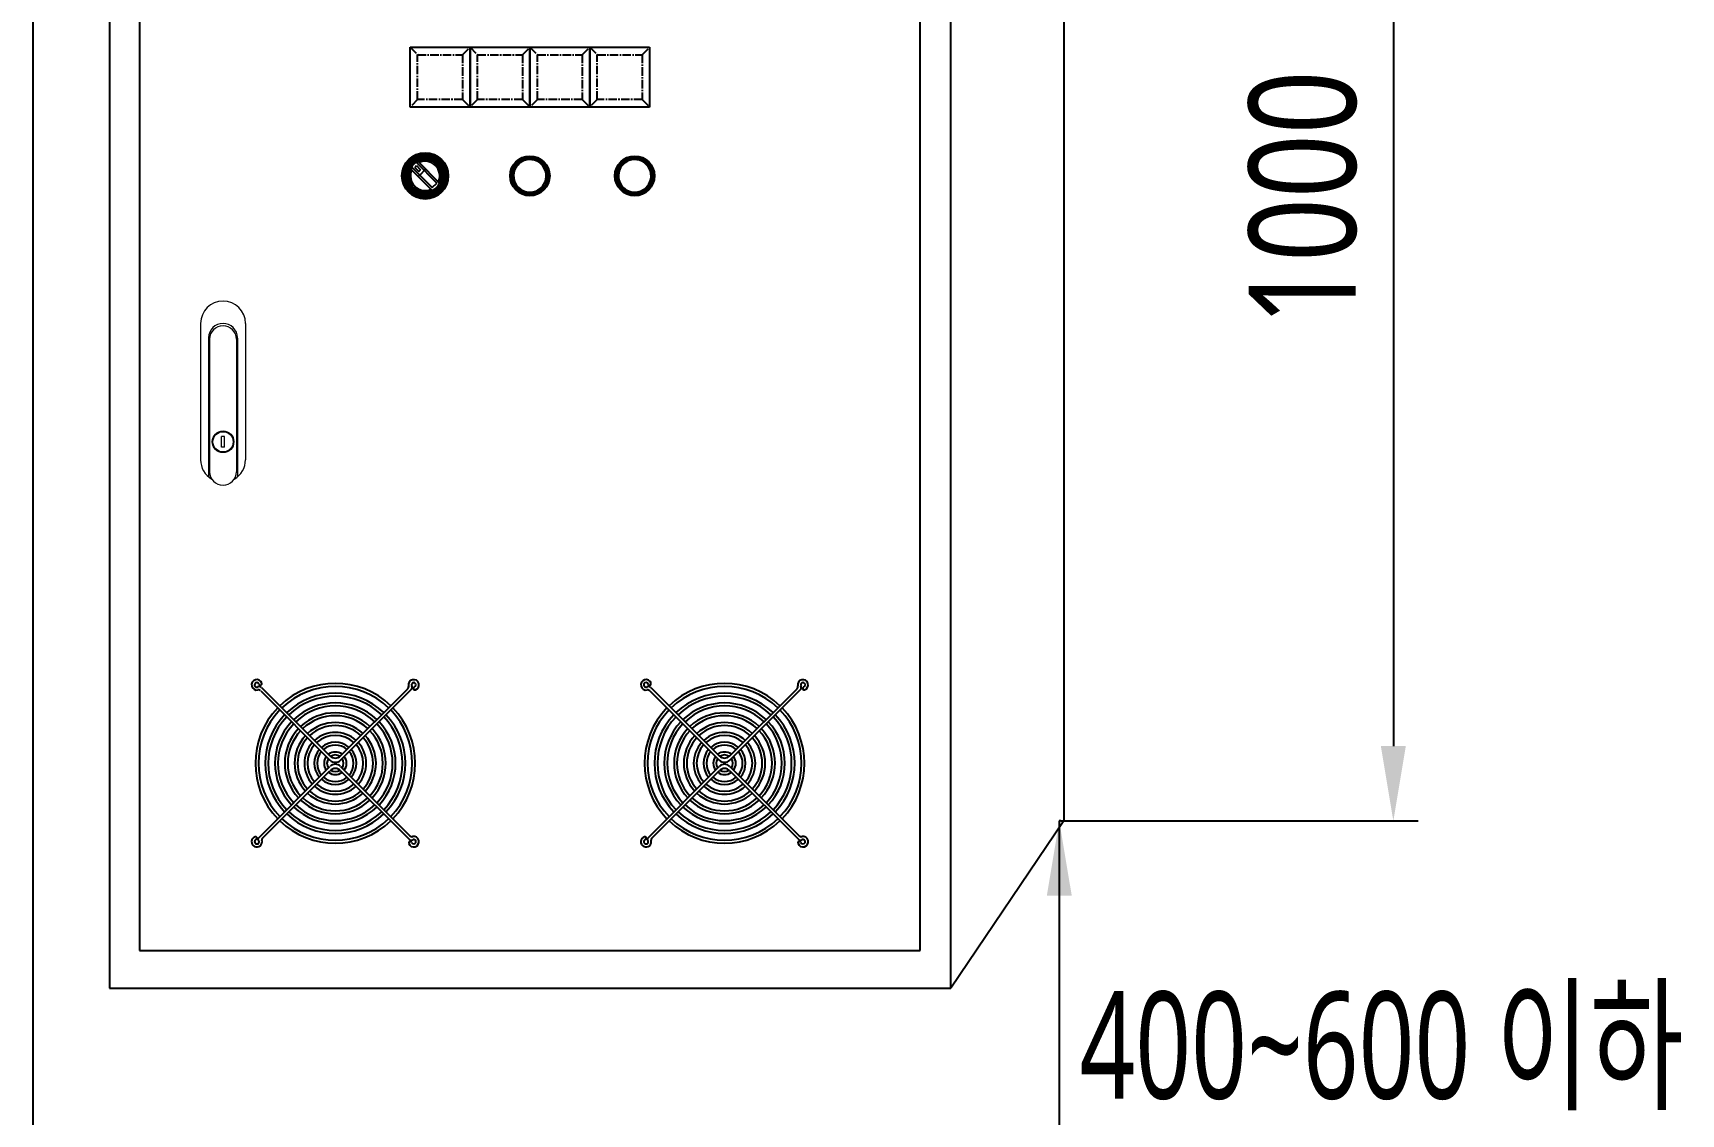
# Model space of a CAD drawing. Header units: millimetres. Extents: x 8533 to 164433, y 5768 to 115327.
# Drawn here: x 30706 to 38045, y 100714 to 105529 of the extents above; entities that cross this region are included whole.
import ezdxf

# ---------------------------------------------------------------- set-up
doc = ezdxf.new("R2010")
doc.units = ezdxf.units.MM
doc.header["$LTSCALE"] = 250
doc.linetypes.add('CENTER2', pattern=[1.125, 0.75, -0.125, 0.125, -0.125])
doc.layers.add('02_G-ENP_내부선', color=4, linetype='Continuous')
doc.layers.add('06_G-ENP_심볼', color=3, linetype='Continuous')
doc.styles.add('G-ENP', font='')
doc.styles.get('G-ENP').set_extended_font_data('Malgun Gothic')

msp = doc.modelspace()

# ---------------------------------------------------------------- linework, layer by layer
at = {"color": 7, "linetype": 'ByBlock', "ltscale": 0.2}
for p, q in [((32385.4, 105465.4, -0.3), (32652.1, 105465.4, -0.3)), ((32385.4, 105198.8, -0.3), (32385.4, 105465.4, -0.3)), ((32652.1, 105465.4, -0.3), (32652.1, 105198.8, -0.3)), ((32652.1, 105465.4, -0.3), (32918.7, 105465.4, -0.3)), ((32652.1, 105198.8, -0.3), (32652.1, 105465.4, -0.3)), ((32918.7, 105465.4, -0.3), (32918.7, 105198.8, -0.3)), ((32918.7, 105465.4, -0.3), (33185.4, 105465.4, -0.3)), ((32918.7, 105198.8, -0.3), (32918.7, 105465.4, -0.3)), ((33185.4, 105465.4, -0.3), (33185.4, 105198.8, -0.3)), ((33185.4, 105465.4, -0.3), (33452.1, 105465.4, -0.3)), ((33185.4, 105198.8, -0.3), (33185.4, 105465.4, -0.3)), ((33452.1, 105465.4, -0.3), (33452.1, 105198.8, -0.3)), ((32652.1, 105198.8, -0.3), (32385.4, 105198.8, -0.3)), ((32918.7, 105198.8, -0.3), (32652.1, 105198.8, -0.3)), ((33185.4, 105198.8, -0.3), (32918.7, 105198.8, -0.3)), ((33452.1, 105198.8, -0.3), (33185.4, 105198.8, -0.3))]:
    msp.add_line(p, q, dxfattribs=at)
at = {"color": 7, "linetype": 'CENTER2', "ltscale": 0.2}
for p, q in [((32385.4, 105465.4, -0.3), (32418.7, 105432.1, -0.3)), ((32418.7, 105432.1, -0.3), (32618.7, 105432.1, -0.3)), ((32418.7, 105232.1, -0.3), (32418.7, 105432.1, -0.3)), ((32618.7, 105432.1, -0.3), (32652.1, 105465.4, -0.3)), ((32618.7, 105432.1, -0.3), (32618.7, 105232.1, -0.3)), ((32652.1, 105465.4, -0.3), (32685.4, 105432.1, -0.3)), ((32685.4, 105432.1, -0.3), (32885.4, 105432.1, -0.3)), ((32685.4, 105232.1, -0.3), (32685.4, 105432.1, -0.3)), ((32885.4, 105432.1, -0.3), (32918.7, 105465.4, -0.3)), ((32885.4, 105432.1, -0.3), (32885.4, 105232.1, -0.3)), ((32918.7, 105465.4, -0.3), (32952.1, 105432.1, -0.3)), ((32952.1, 105432.1, -0.3), (33152.1, 105432.1, -0.3)), ((32952.1, 105232.1, -0.3), (32952.1, 105432.1, -0.3)), ((33152.1, 105432.1, -0.3), (33185.4, 105465.4, -0.3)), ((33152.1, 105432.1, -0.3), (33152.1, 105232.1, -0.3)), ((33185.4, 105465.4, -0.3), (33218.8, 105432.1, -0.3)), ((33218.8, 105432.1, -0.3), (33418.8, 105432.1, -0.3)), ((33218.8, 105232.1, -0.3), (33218.8, 105432.1, -0.3)), ((33418.8, 105432.1, -0.3), (33452.1, 105465.4, -0.3)), ((33418.8, 105432.1, -0.3), (33418.8, 105232.1, -0.3)), ((32418.7, 105232.1, -0.3), (32385.4, 105198.8, -0.3)), ((32618.7, 105232.1, -0.3), (32418.7, 105232.1, -0.3)), ((32618.7, 105232.1, -0.3), (32652.1, 105198.8, -0.3)), ((32685.4, 105232.1, -0.3), (32652.1, 105198.8, -0.3)), ((32885.4, 105232.1, -0.3), (32685.4, 105232.1, -0.3)), ((32885.4, 105232.1, -0.3), (32918.7, 105198.8, -0.3)), ((32952.1, 105232.1, -0.3), (32918.7, 105198.8, -0.3)), ((33152.1, 105232.1, -0.3), (32952.1, 105232.1, -0.3)), ((33152.1, 105232.1, -0.3), (33185.4, 105198.8, -0.3)), ((33218.8, 105232.1, -0.3), (33185.4, 105198.8, -0.3)), ((33418.8, 105232.1, -0.3), (33218.8, 105232.1, -0.3)), ((33418.8, 105232.1, -0.3), (33452.1, 105198.8, -0.3))]:
    msp.add_line(p, q, dxfattribs=at)
for p, q in [((32918.7, 105448.8, -0.3), (32918.7, 105332.1, -0.3)), ((32390.4, 104920.7, -0.3), (32480.7, 104830.4, -0.3)), ((32391.5, 104932.3, -0.3), (32483.9, 104840, -0.3)), ((32406.3, 104930.3, -0.3), (32413.9, 104937.8, -0.3)), ((32406.3, 104930.3, -0.3), (32424.7, 104911.9, -0.3)), ((32411.8, 104952.6, -0.3), (32504.1, 104860.2, -0.3)), ((32413.9, 104937.8, -0.3), (32432.2, 104919.4, -0.3)), ((32421.4, 104889.7, -0.3), (32427.8, 104896.1, -0.3)), ((32423.4, 104953.7, -0.3), (32513.7, 104863.4, -0.3)), ((32424.7, 104911.9, -0.3), (32432.2, 104919.4, -0.3)), ((32454.4, 104922.7, -0.3), (32427.8, 104896.1, -0.3)), ((32483.9, 104840, -0.3), (32504.1, 104860.2, -0.3)), ((31723.2, 102614.3, -0.3), (32028.4, 102309, -0.3)), ((33456.7, 102614.3, -0.3), (33761.9, 102309, -0.3)), ((31719.7, 102598.9, -0.3), (32028.4, 102290.2, -0.3)), ((32075.6, 102309, -0.3), (32374.9, 102608.4, -0.3)), ((32075.6, 102290.2, -0.3), (32390.3, 102604.9, -0.3)), ((33453.1, 102598.9, -0.3), (33761.9, 102290.2, -0.3)), ((33809.1, 102309, -0.3), (34108.4, 102608.4, -0.3)), ((33809.1, 102290.2, -0.3), (34123.8, 102604.9, -0.3)), ((31709.7, 101943.2, -0.3), (32028.4, 102261.9, -0.3)), ((32075.6, 102261.9, -0.3), (32384.4, 101953.1, -0.3)), ((33443.2, 101943.2, -0.3), (33761.9, 102261.9, -0.3)), ((33809.1, 102261.9, -0.3), (34117.8, 101953.1, -0.3)), ((31726.4, 101941, -0.3), (32028.4, 102243, -0.3)), ((32075.6, 102243, -0.3), (32380.8, 101937.8, -0.3)), ((33459.8, 101941, -0.3), (33761.9, 102243, -0.3)), ((33809.1, 102243, -0.3), (34114.3, 101937.8, -0.3))]:
    msp.add_line(p, q)
at = {"linetype": 'Continuous', "lineweight": 0, "ltscale": 10}
for p, q in [((31452, 104234.7, -0.3), (31452, 103628, -0.3)), ((31652, 104234.7, -0.3), (31652, 103628, -0.3)), ((31487, 104169.7, -0.3), (31487, 103552, -0.3)), ((31492, 104164.7, -0.3), (31492, 103574.6, -0.3)), ((31612, 104164.7, -0.3), (31612, 103574.6, -0.3)), ((31617, 104169.7, -0.3), (31617, 103552, -0.3))]:
    msp.add_line(p, q, dxfattribs=at)
at = {"lineweight": 0}
for p, q in [((31545.3, 103684.6, -0.3), (31545.3, 103731.3, -0.3)), ((31558.6, 103731.3, -0.3), (31545.3, 103731.3, -0.3)), ((31558.6, 103684.6, -0.3), (31558.6, 103731.3, -0.3)), ((31558.6, 103684.6, -0.3), (31545.3, 103684.6, -0.3))]:
    msp.add_line(p, q, dxfattribs=at)
at = {"color": 7, "linetype": 'Continuous', "lineweight": 25, "elevation": -0.3}
for points in [[(35296.5, 107651.1), (35296.5, 102019.4)], [(31047.1, 106906.4), (31047.1, 101274.7)], [(34792.8, 101274.7), (34792.8, 106906.4)], [(31180.1, 106739.1), (31180.1, 101442.6)], [(34657.4, 101442.6), (34657.4, 106739.1)], [(35296.5, 102019.4), (34792.8, 101274.7)], [(31180.1, 101442.6), (34657.4, 101442.6)], [(31047.1, 101274.7), (34792.8, 101274.7)]]:
    msp.add_lwpolyline(points, dxfattribs=at)
for centre, radius in [((32452, 104892.1, -0.3), 103.3), ((32452, 104892.1, -0.3), 95), ((32452, 104892.1, -0.3), 88.3), ((32452, 104892.1, -0.3), 78.7), ((32918.7, 104892.1, -0.3), 88.3), ((32918.7, 104892.1, -0.3), 78.7), ((33385.5, 104892.1, -0.3), 88.3), ((33385.5, 104892.1, -0.3), 78.7)]:
    msp.add_circle(centre, radius)
at = {"color": 7, "linetype": 'Continuous', "lineweight": 25}
for centre in [(32452, 104892.1, -0.3), (32918.7, 104892.1, -0.3), (33385.5, 104892.1, -0.3)]:
    msp.add_circle(centre, 83.3, dxfattribs=at)
at = {"lineweight": 0}
for radius in [48.3, 45]:
    msp.add_circle((31552, 103708, -0.3), radius, dxfattribs=at)
for centre, radius, start, end in [((32452, 104892.1, -0.3), 100, 129.61697, 140.38303), ((32387.2, 104989.1, -0.3), 20, 273.01316, 334.48684), ((32452, 104892.1, -0.3), 100, 107.11697, 117.88303), ((32452, 104892.1, -0.3), 72.7, 329.62699, 120.37301), ((32429.3, 105006.5, -0.3), 20, 250.51316, 311.98684), ((32452, 104892.1, -0.3), 100, 84.61697, 95.38303), ((32474.8, 105006.5, -0.3), 20, 228.01316, 289.48684), ((32452, 104892.1, -0.3), 100, 62.11697, 72.88303), ((32516.9, 104989.1, -0.3), 20, 205.51316, 266.98684), ((32452, 104892.1, -0.3), 100, 39.61697, 50.38303), ((32918.7, 104892.1, -0.3), 72.7, 329.62699, 120.37301), ((33385.5, 104892.1, -0.3), 72.7, 329.62699, 120.37301), ((32452, 104892.1, -0.3), 100, 174.61697, 185.38303), ((32337.6, 104914.8, -0.3), 20, 318.01316, 19.48684), ((32452, 104892.1, -0.3), 100, 152.11697, 162.88303), ((32355, 104956.9, -0.3), 20, 295.51316, 356.98684), ((32452, 104892.1, -0.3), 72.7, 149.62699, 300.37301), ((32452, 104892.1, -0.3), 65.4, 155.89643, 294.10357), ((32395.1, 104925.4, -0.3), 6.67, 149.62699, 225), ((32452, 104892.1, -0.3), 72.7, 120.37301, 149.62699), ((32418.7, 104949, -0.3), 6.67, 45, 120.37301), ((32452, 104892.1, -0.3), 65.4, 335.89643, 114.10357), ((32549.1, 104956.9, -0.3), 20, 183.01316, 244.48684), ((32452, 104892.1, -0.3), 100, 17.11697, 27.88303), ((32566.5, 104914.8, -0.3), 20, 160.51316, 221.98684), ((32452, 104892.1, -0.3), 100, 354.61697, 5.38303), ((32918.7, 104892.1, -0.3), 72.7, 149.62699, 300.37301), ((32918.7, 104892.1, -0.3), 72.7, 120.37301, 149.62699), ((33385.5, 104892.1, -0.3), 72.7, 149.62699, 300.37301), ((33385.5, 104892.1, -0.3), 72.7, 120.37301, 149.62699), ((32337.6, 104869.3, -0.3), 20, 340.51316, 41.98684), ((32452, 104892.1, -0.3), 100, 197.11697, 207.88303), ((32355, 104827.2, -0.3), 20, 3.01316, 64.48684), ((32452, 104892.1, -0.3), 100, 219.61697, 230.38303), ((32387.2, 104795.1, -0.3), 20, 25.51316, 86.98684), ((32485.4, 104835.1, -0.3), 6.67, 225, 300.37301), ((32452, 104892.1, -0.3), 72.7, 300.37301, 329.62699), ((32516.9, 104795.1, -0.3), 20, 93.01316, 154.48684), ((32509, 104858.7, -0.3), 6.67, 329.62699, 45), ((32452, 104892.1, -0.3), 100, 309.61697, 320.38303), ((32549.1, 104827.2, -0.3), 20, 115.51316, 176.98684), ((32452, 104892.1, -0.3), 100, 332.11697, 342.88303), ((32566.5, 104869.3, -0.3), 20, 138.01316, 199.48684), ((32918.7, 104892.1, -0.3), 72.7, 300.37301, 329.62699), ((33385.5, 104892.1, -0.3), 72.7, 300.37301, 329.62699), ((32452, 104892.1, -0.3), 100, 242.11697, 252.88303), ((32429.3, 104777.6, -0.3), 20, 48.01316, 109.48684), ((32452, 104892.1, -0.3), 100, 264.61697, 275.38303), ((32474.8, 104777.6, -0.3), 20, 70.51316, 131.98684), ((32452, 104892.1, -0.3), 100, 287.11697, 297.88303), ((31702.6, 102625.4, -0.3), 23.3, 18.57818, 281.94427), ((31702.6, 102625.4, -0.3), 10, 18.57818, 298.39845), ((31713.7, 102604.9, -0.3), 13.3, 45, 118.39845), ((31718.4, 102630.7, -0.3), 6.67, 198.57818, 18.57818), ((32052, 102276, -0.3), 356, 46.07302, 133.92698), ((32052, 102276, -0.3), 342.7, 46.11477, 133.88523), ((32365.5, 102617.8, -0.3), 13.3, 315, 11.94427), ((32401.4, 102625.4, -0.3), 23.3, 288.57818, 191.94427), ((32380.8, 102614.3, -0.3), 13.3, 315, 28.39845), ((32401.4, 102625.4, -0.3), 10, 288.57818, 208.39845), ((32406.7, 102609.6, -0.3), 6.67, 108.57818, 288.57818), ((33436.1, 102625.4, -0.3), 23.3, 18.57818, 281.94427), ((33436.1, 102625.4, -0.3), 10, 18.57818, 298.39845), ((33447.2, 102604.9, -0.3), 13.3, 45, 118.39845), ((33451.9, 102630.7, -0.3), 6.67, 198.57818, 18.57818), ((33785.5, 102276, -0.3), 356, 46.07302, 133.92698), ((33785.5, 102276, -0.3), 342.7, 46.11477, 133.88523), ((34099, 102617.8, -0.3), 13.3, 315, 11.94427), ((34134.9, 102625.4, -0.3), 23.3, 288.57818, 191.94427), ((34114.3, 102614.3, -0.3), 13.3, 315, 28.39845), ((34134.9, 102625.4, -0.3), 10, 288.57818, 208.39845), ((34140.2, 102609.6, -0.3), 6.67, 108.57818, 288.57818), ((31710.2, 102589.5, -0.3), 13.3, 45, 101.94427), ((32052, 102276, -0.3), 312.4, 46.22306, 133.77694), ((32052, 102276, -0.3), 299, 46.2776, 133.7224), ((32052, 102276, -0.3), 268.7, 46.42188, 133.57812), ((33443.7, 102589.5, -0.3), 13.3, 45, 101.94427), ((33785.5, 102276, -0.3), 312.4, 46.22306, 133.77694), ((33785.5, 102276, -0.3), 299, 46.2776, 133.7224), ((33785.5, 102276, -0.3), 268.7, 46.42188, 133.57812), ((32052, 102276, -0.3), 356, 136.07302, 223.92698), ((32052, 102276, -0.3), 342.7, 136.11477, 223.88523), ((32052, 102276, -0.3), 312.4, 136.22306, 223.77694), ((32052, 102276, -0.3), 299, 136.2776, 223.7224), ((32052, 102276, -0.3), 255.4, 46.49614, 133.50386), ((32052, 102276, -0.3), 225, 46.6979, 133.3021), ((32052, 102276, -0.3), 211.7, 46.80489, 133.19511), ((32052, 102276, -0.3), 299, 316.2776, 43.7224), ((32052, 102276, -0.3), 312.4, 316.22306, 43.77694), ((32052, 102276, -0.3), 342.7, 316.11477, 43.88523), ((32052, 102276, -0.3), 356, 316.07302, 43.92698), ((33785.5, 102276, -0.3), 356, 136.07302, 223.92698), ((33785.5, 102276, -0.3), 342.7, 136.11477, 223.88523), ((33785.5, 102276, -0.3), 312.4, 136.22306, 223.77694), ((33785.5, 102276, -0.3), 299, 136.2776, 223.7224), ((33785.5, 102276, -0.3), 255.4, 46.49614, 133.50386), ((33785.5, 102276, -0.3), 225, 46.6979, 133.3021), ((33785.5, 102276, -0.3), 211.7, 46.80489, 133.19511), ((33785.5, 102276, -0.3), 299, 316.2776, 43.7224), ((33785.5, 102276, -0.3), 312.4, 316.22306, 43.77694), ((33785.5, 102276, -0.3), 342.7, 316.11477, 43.88523), ((33785.5, 102276, -0.3), 356, 316.07302, 43.92698), ((32052, 102276, -0.3), 268.7, 136.42188, 223.57812), ((32052, 102276, -0.3), 255.4, 136.49614, 223.50386), ((32052, 102276, -0.3), 225, 136.6979, 223.3021), ((32052, 102276, -0.3), 211.7, 136.80489, 223.19511), ((32052, 102276, -0.3), 181.3, 137.10694, 222.89306), ((32052, 102276, -0.3), 181.3, 47.10694, 132.89306), ((32052, 102276, -0.3), 168, 47.27424, 132.72576), ((32052, 102276, -0.3), 137.7, 47.7757, 132.2243), ((32052, 102276, -0.3), 124.3, 48.07363, 131.92637), ((32052, 102276, -0.3), 181.3, 317.10694, 42.89306), ((32052, 102276, -0.3), 211.7, 316.80489, 43.19511), ((32052, 102276, -0.3), 225, 316.6979, 43.3021), ((32052, 102276, -0.3), 255.4, 316.49614, 43.50386), ((32052, 102276, -0.3), 268.7, 316.42188, 43.57812), ((33785.5, 102276, -0.3), 268.7, 136.42188, 223.57812), ((33785.5, 102276, -0.3), 255.4, 136.49614, 223.50386), ((33785.5, 102276, -0.3), 225, 136.6979, 223.3021), ((33785.5, 102276, -0.3), 211.7, 136.80489, 223.19511), ((33785.5, 102276, -0.3), 181.3, 137.10694, 222.89306), ((33785.5, 102276, -0.3), 181.3, 47.10694, 132.89306), ((33785.5, 102276, -0.3), 168, 47.27424, 132.72576), ((33785.5, 102276, -0.3), 137.7, 47.7757, 132.2243), ((33785.5, 102276, -0.3), 124.3, 48.07363, 131.92637), ((33785.5, 102276, -0.3), 181.3, 317.10694, 42.89306), ((33785.5, 102276, -0.3), 211.7, 316.80489, 43.19511), ((33785.5, 102276, -0.3), 225, 316.6979, 43.3021), ((33785.5, 102276, -0.3), 255.4, 316.49614, 43.50386), ((33785.5, 102276, -0.3), 268.7, 316.42188, 43.57812), ((32052, 102276, -0.3), 168, 137.27424, 222.72576), ((32052, 102276, -0.3), 137.7, 137.7757, 222.2243), ((32052, 102276, -0.3), 124.3, 138.07363, 221.92637), ((32052, 102276, -0.3), 94, 139.06694, 220.93306), ((32052, 102276, -0.3), 80.7, 139.7406, 220.2594), ((32052, 102276, -0.3), 94, 49.06694, 130.93306), ((32052, 102276, -0.3), 80.7, 49.7406, 130.2594), ((32052, 102276, -0.3), 50.3, 52.61121, 127.38879), ((32052, 102276, -0.3), 80.7, 319.7406, 40.2594), ((32052, 102276, -0.3), 94, 319.06694, 40.93306), ((32052, 102276, -0.3), 124.3, 318.07363, 41.92637), ((32052, 102276, -0.3), 137.7, 317.7757, 42.2243), ((32052, 102276, -0.3), 168, 317.27424, 42.72576), ((33785.5, 102276, -0.3), 168, 137.27424, 222.72576), ((33785.5, 102276, -0.3), 137.7, 137.7757, 222.2243), ((33785.5, 102276, -0.3), 124.3, 138.07363, 221.92637), ((33785.5, 102276, -0.3), 94, 139.06694, 220.93306), ((33785.5, 102276, -0.3), 80.7, 139.7406, 220.2594), ((33785.5, 102276, -0.3), 94, 49.06694, 130.93306), ((33785.5, 102276, -0.3), 80.7, 49.7406, 130.2594), ((33785.5, 102276, -0.3), 50.3, 52.61121, 127.38879), ((33785.5, 102276, -0.3), 80.7, 319.7406, 40.2594), ((33785.5, 102276, -0.3), 94, 319.06694, 40.93306), ((33785.5, 102276, -0.3), 124.3, 318.07363, 41.92637), ((33785.5, 102276, -0.3), 137.7, 317.7757, 42.2243), ((33785.5, 102276, -0.3), 168, 317.27424, 42.72576), ((32052, 102276, -0.3), 50.3, 142.61121, 217.38879), ((32052, 102276, -0.3), 37, 145.38026, 214.61974), ((32052, 102332.6, -0.3), 33.3, 225, 315), ((32052, 102313.7, -0.3), 33.3, 225, 315), ((32052, 102238.3, -0.3), 33.3, 45, 135), ((32052, 102219.5, -0.3), 33.3, 45, 135), ((32052, 102276, -0.3), 37, 55.38025, 124.61975), ((32052, 102276, -0.3), 37, 325.38026, 34.61974), ((32052, 102276, -0.3), 50.3, 322.61121, 37.38879), ((33785.5, 102276, -0.3), 50.3, 142.61121, 217.38879), ((33785.5, 102276, -0.3), 37, 145.38026, 214.61974), ((33785.5, 102332.6, -0.3), 33.3, 225, 315), ((33785.5, 102313.7, -0.3), 33.3, 225, 315), ((33785.5, 102238.3, -0.3), 33.3, 45, 135), ((33785.5, 102219.5, -0.3), 33.3, 45, 135), ((33785.5, 102276, -0.3), 37, 55.38025, 124.61975), ((33785.5, 102276, -0.3), 37, 325.38026, 34.61974), ((33785.5, 102276, -0.3), 50.3, 322.61121, 37.38879), ((32052, 102276, -0.3), 137.7, 227.7757, 312.2243), ((32052, 102276, -0.3), 124.3, 228.07363, 311.92637), ((32052, 102276, -0.3), 94, 229.06694, 310.93306), ((32052, 102276, -0.3), 80.7, 229.7406, 310.2594), ((32052, 102276, -0.3), 50.3, 232.61121, 307.38879), ((32052, 102276, -0.3), 37, 235.38025, 304.61975), ((33785.5, 102276, -0.3), 137.7, 227.7757, 312.2243), ((33785.5, 102276, -0.3), 124.3, 228.07363, 311.92637), ((33785.5, 102276, -0.3), 94, 229.06694, 310.93306), ((33785.5, 102276, -0.3), 80.7, 229.7406, 310.2594), ((33785.5, 102276, -0.3), 50.3, 232.61121, 307.38879), ((33785.5, 102276, -0.3), 37, 235.38025, 304.61975), ((32052, 102276, -0.3), 225, 226.6979, 313.3021), ((32052, 102276, -0.3), 211.7, 226.80489, 313.19511), ((32052, 102276, -0.3), 181.3, 227.10694, 312.89306), ((32052, 102276, -0.3), 168, 227.27424, 312.72576), ((33785.5, 102276, -0.3), 225, 226.6979, 313.3021), ((33785.5, 102276, -0.3), 211.7, 226.80489, 313.19511), ((33785.5, 102276, -0.3), 181.3, 227.10694, 312.89306), ((33785.5, 102276, -0.3), 168, 227.27424, 312.72576), ((32052, 102276, -0.3), 342.7, 226.11477, 313.88523), ((32052, 102276, -0.3), 312.4, 226.22306, 313.77694), ((32052, 102276, -0.3), 299, 226.2776, 313.7224), ((32052, 102276, -0.3), 268.7, 226.42188, 313.57812), ((32052, 102276, -0.3), 255.4, 226.49614, 313.50386), ((33785.5, 102276, -0.3), 342.7, 226.11477, 313.88523), ((33785.5, 102276, -0.3), 312.4, 226.22306, 313.77694), ((33785.5, 102276, -0.3), 299, 226.2776, 313.7224), ((33785.5, 102276, -0.3), 268.7, 226.42188, 313.57812), ((33785.5, 102276, -0.3), 255.4, 226.49614, 313.50386), ((32052, 102276, -0.3), 356, 226.07302, 313.92698), ((32393.8, 101962.5, -0.3), 13.3, 225, 281.94427), ((33785.5, 102276, -0.3), 356, 226.07302, 313.92698), ((34127.3, 101962.5, -0.3), 13.3, 225, 281.94427), ((31702.6, 101926.7, -0.3), 23.3, 108.57818, 18.6122), ((31702.6, 101926.7, -0.3), 10, 108.57818, 45), ((31697.3, 101942.5, -0.3), 6.67, 288.57818, 108.57818), ((31714.4, 101938.5, -0.3), 6.67, 135, 225), ((31731.1, 101936.2, -0.3), 6.67, 135, 198.6122), ((32385.6, 101921.4, -0.3), 6.67, 18.57818, 198.57818), ((32401.4, 101926.7, -0.3), 23.3, 198.57818, 101.94427), ((32390.3, 101947.2, -0.3), 13.3, 225, 298.39845), ((32401.4, 101926.7, -0.3), 10, 198.57818, 118.39845), ((33436.1, 101926.7, -0.3), 23.3, 108.57818, 18.6122), ((33436.1, 101926.7, -0.3), 10, 108.57818, 45), ((33430.8, 101942.5, -0.3), 6.67, 288.57818, 108.57818), ((33447.9, 101938.5, -0.3), 6.67, 135, 225), ((33464.6, 101936.2, -0.3), 6.67, 135, 198.6122), ((34119.1, 101921.4, -0.3), 6.67, 18.57818, 198.57818), ((34134.9, 101926.7, -0.3), 23.3, 198.57818, 101.94427), ((34123.8, 101947.2, -0.3), 13.3, 225, 298.39845), ((34134.9, 101926.7, -0.3), 10, 198.57818, 118.39845)]:
    msp.add_arc(centre, radius, start, end)
for centre, radius, start, end in [((31552, 104234.7, -0.3), 100, 0, 180), ((31552, 104169.7, -0.3), 65, 1.46928, 178.53072), ((31552, 104164.7, -0.3), 60, 0, 180), ((31552, 103628, -0.3), 100, 180, 240.07357), ((31552, 103574.6, -0.3), 60, 180, 0), ((31552, 103628, -0.3), 100, 299.92643, 0)]:
    msp.add_arc(centre, radius, start, end, dxfattribs=at)
at = {"layer": '02_G-ENP_내부선', "color": 4}
for p, q in [((30705.5, 107651.1, -0.4), (30705.5, 100405.9, -0.4)), ((36764.2, 107317.7, -0.4), (36764.2, 102352.7, -0.4)), ((35282.6, 102019.4, -0.4), (35276.4, 102019.4, -0.4)), ((35276.4, 102019.4, -0.4), (35276.4, 100405.9, -0.4)), ((35282.6, 102019.4, -0.4), (36875.3, 102019.4, -0.4))]:
    msp.add_line(p, q, dxfattribs=at)
at = {"layer": '02_G-ENP_내부선', "color": 4, "ltscale": 3}
for points in [[(36708.6, 102352.7, -0.4), (36819.7, 102352.7, -0.4), (36764.2, 102019.4, -0.4)], [(35332, 101686, -0.4), (35220.9, 101686, -0.4), (35276.4, 102019.4, -0.4)]]:
    msp.add_solid(points, dxfattribs=at)

# ---------------------------------------------------------------- texts
at = {"layer": '06_G-ENP_심볼', "color": 0, "style": 'G-ENP', "width": 0.8}
msp.add_text('1000', height=476.8, rotation=90, dxfattribs=at).set_placement((36597.1, 104225, -0.4))
at = {"layer": '06_G-ENP_심볼', "color": 0, "style": 'G-ENP', "width": 0.7}
msp.add_text('400~600 이하', height=476.8, dxfattribs=at).set_placement((35366.4, 100782.3, -0.4))

doc.saveas('drawing.dxf')
